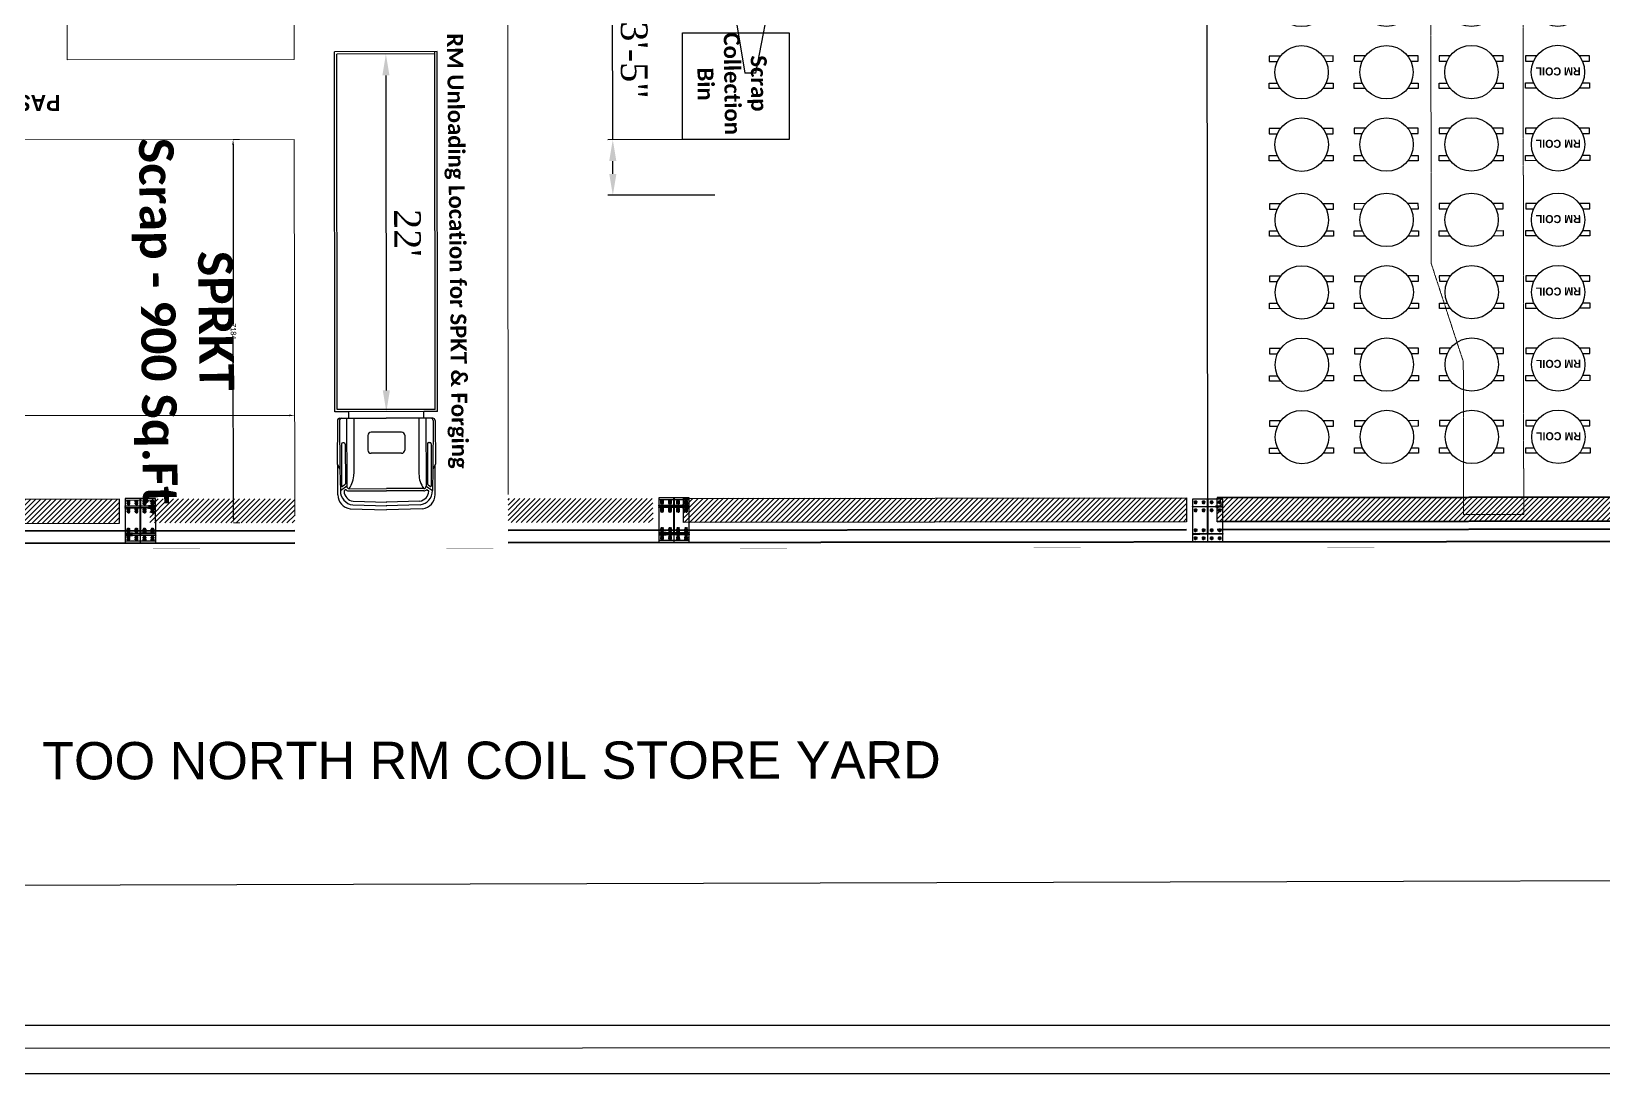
# Model space of a CAD drawing. Header units: feet. Extents: x -99009 to 3252343, y -11094690 to 9035152.
# Drawn here: x 2481008 to 2510470, y -2013009 to -1993479 of the extents above; entities that cross this region are included whole.
import ezdxf

# ---------------------------------------------------------------- set-up
doc = ezdxf.new("R2010")
doc.units = ezdxf.units.FT
doc.header["$PDSIZE"] = -1
doc.linetypes.add('HIDDEN', pattern=[0.375, 0.25, -0.125])
doc.layers.add('1', color=1, linetype='Continuous')
for name, color, linetype, lineweight in [('CRANE LINES PLAN', 254, 'Continuous', 0), ('DIMENSION', 1, 'Continuous', 0), ('ROAD', 134, 'Continuous', 0), ('WALL', 10, 'Continuous', 40)]:
    doc.layers.add(name, color=color, linetype=linetype, lineweight=lineweight)
doc.styles.add('ARIAL NARROW', font='ARIALN.TTF')
doc.styles.add('CALIBRI', font='calibri.ttf', dxfattribs={"width": 0.8})
doc.styles.add('MM', font='dutch.ttf')
doc.styles.get("Standard").update_dxf_attribs({"font": 'GOTHICB.TTF'})
doc.dimstyles.new('Copy(4) of STANDARD', dxfattribs={"dimscale": 0, "dimtxt": 100, "dimasz": 100, "dimexe": 1, "dimexo": 1, "dimgap": 5, "dimtad": 0, "dimdec": 0, "dimdsep": 46, "dimtxsty": 'CALIBRI', "dimcen": 2.5, "dimclrd": 3, "dimclre": 3, "dimadec": 0, "dimazin": 0, "dimtfac": 1, "dimtdec": 0, "dimtofl": 0, "dimtmove": 1, "dimatfit": 3, "dimfxl": 1, "dimtolj": 1, "dimtzin": 0, "dimlwe": 0, "dimarcsym": 1})
doc.dimstyles.new('MANI (feet)', dxfattribs={"dimtxt": 2.5, "dimasz": 2, "dimexe": 0.477, "dimexo": 0.477, "dimgap": 0.5222, "dimtad": 1, "dimdec": 0, "dimlfac": 0.03937, "dimzin": 4, "dimdsep": 46, "dimlunit": 3, "dimtxsty": 'MM', "dimcen": 0, "dimclrd": 1, "dimclre": 1, "dimclrt": 50, "dimadec": 5, "dimazin": 2, "dimtfac": 1, "dimtdec": 0, "dimtmove": 0, "dimatfit": 3, "dimfxl": 1, "dimtolj": 1, "dimtzin": 0, "dimlwd": -1, "dimlwe": -1, "dimarcsym": 0})

# ---------------------------------------------------------------- blocks, each defined once
blk = doc.blocks.new('m30ab')
at = {"color": 7}
for p, q in [((-111, 75), (-39, 75)), ((-100, 101), (-49, 50)), ((-49, 101), (-100, 50)), ((-75, 111), (-75, 39)), ((39, 75), (111, 75)), ((50, 101), (101, 50)), ((101, 101), (50, 50)), ((75, 111), (75, 39)), ((-111, -75), (-39, -75)), ((-100, -49), (-49, -100)), ((-49, -49), (-100, -100)), ((-75, -39), (-75, -111)), ((39, -75), (111, -75)), ((50, -49), (101, -100)), ((101, -49), (50, -100)), ((75, -39), (75, -111))]:
    blk.add_line(p, q, dxfattribs=at)
for centre in [(-75, 75), (75, 75), (-75, -75), (75, -75)]:
    blk.add_circle(centre, 18, dxfattribs=at)
blk = doc.blocks.new('FC1630K')
at = {"color": 1}
blk.add_lwpolyline([(1044071, 664472), (1044071, 665266), (1043501, 665266), (1043501, 664472)], close=True, dxfattribs=at)
at = {"color": 4}
for points in [[(1043789, 665131), (1043789, 665266), (1043783, 665266), (1043783, 665131)], [(1043636, 665119), (1043501, 665119), (1043501, 665131), (1043636, 665131)], [(1043936, 665119), (1044071, 665119), (1044071, 665131), (1043936, 665131)], [(1043636, 664619), (1043501, 664619), (1043501, 664607), (1043636, 664607)], [(1043789, 664607), (1043789, 664472), (1043783, 664472), (1043783, 664607)], [(1043936, 664619), (1044071, 664619), (1044071, 664607), (1043936, 664607)]]:
    blk.add_lwpolyline(points, close=True, dxfattribs=at)
at = {"color": 3}
blk.add_lwpolyline([(1043936, 664607), (1043636, 664607), (1043636, 664619), (1043783, 664619), (1043783, 665119), (1043636, 665119), (1043636, 665131), (1043936, 665131), (1043936, 665119), (1043789, 665119), (1043789, 664619), (1043936, 664619)], close=True, dxfattribs=at)
at = {"color": 1}
for p, rotation in [((1043636, 665131), 270), ((1043937, 664606), 90)]:
    blk.add_blockref('m30ab', p, dxfattribs=dict(at, rotation=rotation))
at = {"color": 1, "xscale": -1}
for p, rotation in [((1043937, 665131), 90), ((1043636, 664606), 270)]:
    blk.add_blockref('m30ab', p, dxfattribs=dict(at, rotation=rotation))
blk = doc.blocks.new('*D2495')
at = {"layer": 'Defpoints', "color": 0, "transparency": 33554684}
for p in [(2484787, -1995505), (2484907, -1995505), (2484915, -2002689)]:
    blk.add_point(p, dxfattribs=at)
at = {"layer": 'DIMENSION', "color": 3, "lineweight": 0, "transparency": 33554684}
for p, q in [((2484906, -1995505), (2484786, -1995505)), ((2484914, -2002689), (2484794, -2002689))]:
    blk.add_line(p, q, dxfattribs=at)
at = {"layer": 'DIMENSION', "color": 3, "lineweight": -2, "transparency": 33554684}
for p, q in [((2484787, -1995605), (2484791, -1998969)), ((2484795, -2002589), (2484791, -1999225))]:
    blk.add_line(p, q, dxfattribs=at)
at = {"layer": 'DIMENSION', "color": 3, "transparency": 33554684}
for points in [[(2484804, -1995605), (2484770, -1995605), (2484787, -1995505)], [(2484778, -2002589), (2484812, -2002589), (2484795, -2002689)]]:
    blk.add_solid(points, dxfattribs=at)
at = {"layer": 'DIMENSION', "color": 0, "transparency": 33554684, "insert": (2484791, -1999097), "char_height": 100, "attachment_point": 5, "rotation": 270.0651, "style": 'CALIBRI'}
blk.add_mtext('\\A1;7184', dxfattribs=at)
blk = doc.blocks.new('*D2496')
at = {"layer": 'Defpoints', "color": 0, "transparency": 33554684}
for p in [(2473169, -2000657), (2473169, -2000689), (2485939, -2000642)]:
    blk.add_point(p, dxfattribs=at)
at = {"layer": 'DIMENSION', "color": 3, "lineweight": 0, "transparency": 33554684}
for p, q in [((2473169, -2000658), (2473169, -2000690)), ((2485939, -2000643), (2485939, -2000675))]:
    blk.add_line(p, q, dxfattribs=at)
at = {"layer": 'DIMENSION', "color": 3, "lineweight": -2, "transparency": 33554684}
for p, q in [((2473269, -2000689), (2479397, -2000682)), ((2485839, -2000674), (2479711, -2000681))]:
    blk.add_line(p, q, dxfattribs=at)
at = {"layer": 'DIMENSION', "color": 3, "transparency": 33554684}
for points in [[(2473269, -2000672), (2473269, -2000705), (2473169, -2000689)], [(2485839, -2000691), (2485839, -2000658), (2485939, -2000674)]]:
    blk.add_solid(points, dxfattribs=at)
at = {"layer": 'DIMENSION', "color": 0, "transparency": 33554684, "insert": (2479554, -2000682), "char_height": 100, "attachment_point": 5, "rotation": 0.0651, "style": 'CALIBRI'}
blk.add_mtext('\\A1;12770', dxfattribs=at)
blk = doc.blocks.new('*D2605')
at = {"color": 1}
for p, q in [((2491903, -1995508), (2491900, -1992920)), ((2493812, -1995506), (2491807, -1995508)), ((2491903, -1996149), (2491903, -1995908)), ((2493814, -1996547), (2491808, -1996549))]:
    blk.add_line(p, q, dxfattribs=at)
for points in [[(2491970, -1995908), (2491836, -1995908), (2491903, -1995508)], [(2491837, -1996149), (2491970, -1996149), (2491904, -1996549)]]:
    blk.add_solid(points, dxfattribs=at)
at = {"layer": 'Defpoints', "color": 0}
for p in [(2491903, -1995508), (2493908, -1995505), (2493909, -1996547)]:
    blk.add_point(p, dxfattribs=at)
at = {"color": 50, "insert": (2492302, -1994014), "char_height": 500, "attachment_point": 5, "rotation": 270.0651, "style": 'MM'}
blk.add_mtext('\\A1;3\'-5"', dxfattribs=at)
blk = doc.blocks.new('*D2606')
at = {"color": 1}
for p, q in [((2487747, -1993902), (2487747, -1993902)), ((2487652, -1994302), (2487658, -2000205)), ((2487754, -2000605), (2487754, -2000605))]:
    blk.add_line(p, q, dxfattribs=at)
for points in [[(2487718, -1994302), (2487585, -1994302), (2487651, -1993902)], [(2487592, -2000205), (2487725, -2000205), (2487659, -2000605)]]:
    blk.add_solid(points, dxfattribs=at)
at = {"layer": 'Defpoints', "color": 0}
for p in [(2487651, -1993902), (2487659, -2000605), (2487659, -2000605)]:
    blk.add_point(p, dxfattribs=at)
at = {"color": 50, "insert": (2488056, -1997253), "char_height": 500, "attachment_point": 5, "rotation": 270.0651, "style": 'MM'}
blk.add_mtext("\\A1;22'", dxfattribs=at)
blk = doc.blocks.new('6 m truck')
for p, q in [((1672118, -1089506), (1665372, -1089506)), ((1665372, -1089506), (1665372, -1091429)), ((1672075, -1089550), (1665372, -1089549)), ((1665415, -1089549), (1665415, -1091386)), ((1672075, -1089550), (1672075, -1091386)), ((1672118, -1089506), (1672118, -1089764)), ((1672241, -1089764), (1672118, -1089764)), ((1672118, -1089764), (1672118, -1091171)), ((1672241, -1089596), (1672241, -1089764)), ((1672241, -1089725), (1673516, -1089725)), ((1672241, -1089764), (1672241, -1090468)), ((1672284, -1089552), (1673098, -1089549)), ((1672285, -1089590), (1673198, -1089596)), ((1672698, -1089672), (1672698, -1089655)), ((1672724, -1089629), (1673512, -1089629)), ((1672724, -1089699), (1673467, -1089699)), ((1673098, -1089549), (1673114, -1089556)), ((1673674, -1089556), (1673114, -1089556)), ((1673114, -1089556), (1673198, -1089596)), ((1673198, -1089596), (1673598, -1089604)), ((1673489, -1089687), (1673519, -1089642)), ((1673516, -1089725), (1673598, -1089604)), ((1673560, -1089768), (1673560, -1090468)), ((1673583, -1089703), (1673601, -1089678)), ((1673603, -1089768), (1673603, -1090468)), ((1672241, -1089858), (1673285, -1089858)), ((1673795, -1089844), (1673814, -1090475)), ((1673865, -1089838), (1673884, -1090473)), ((1673939, -1089791), (1673959, -1090468)), ((1672501, -1090181), (1672501, -1090755)), ((1672561, -1090121), (1672838, -1090121)), ((1672897, -1090181), (1672897, -1090755)), ((1672241, -1091171), (1672241, -1090468)), ((1673560, -1091167), (1673560, -1090468)), ((1673603, -1091167), (1673603, -1090468)), ((1673795, -1091092), (1673814, -1090461)), ((1673865, -1091097), (1673884, -1090462)), ((1673939, -1091145), (1673959, -1090468)), ((1672561, -1090814), (1672838, -1090814)), ((1672241, -1091171), (1672118, -1091171)), ((1672118, -1091171), (1672118, -1091430)), ((1672241, -1091077), (1673285, -1091077)), ((1672241, -1091340), (1672241, -1091171)), ((1672241, -1091211), (1673516, -1091211)), ((1672724, -1091237), (1673467, -1091237)), ((1673489, -1091248), (1673519, -1091293)), ((1673516, -1091211), (1673598, -1091331)), ((1673583, -1091232), (1673601, -1091257)), ((1672118, -1091430), (1665372, -1091429)), ((1672075, -1091386), (1665415, -1091386)), ((1672284, -1091383), (1673098, -1091387)), ((1672285, -1091346), (1673198, -1091339)), ((1672698, -1091263), (1672698, -1091281)), ((1672724, -1091307), (1673512, -1091307)), ((1673098, -1091387), (1673114, -1091379)), ((1673114, -1091379), (1673198, -1091339)), ((1673674, -1091379), (1673114, -1091379)), ((1673198, -1091339), (1673598, -1091331))]:
    blk.add_line(p, q)
for centre, radius, start, end in [((1672284, -1089596), 43.7, 90.221, 180), ((1672284, -1089634), 43.7, 89.6573, 180), ((1672724, -1089655), 26.2, 90, 180), ((1672724, -1089672), 26.2, 180, 270), ((1673284, -1089390), 468, 270.1692, 306.0617), ((1673467, -1089672), 26.2, 270, 325.8642), ((1673512, -1089637), 8.74, 325.8642, 90), ((1673516, -1089768), 43.7, 0, 90), ((1673591, -1089708), 8.74, 145.8642, 218.9833), ((1673516, -1089768), 87.4, 0, 38.9833), ((1673600, -1089871), 267, 7.1101, 90.471), ((1673608, -1089683), 8.74, 87.6503, 145.8642), ((1673600, -1089871), 197, 8.0464, 87.6503), ((1673674, -1089824), 267, 7.1101, 90), ((1672561, -1090181), 59.4, 90, 180), ((1672838, -1090181), 59.4, 0, 90), ((1672561, -1090755), 59.4, 180, 270), ((1672838, -1090755), 59.4, 270, 0), ((1672724, -1091263), 26.2, 90, 180), ((1673284, -1091545), 468, 53.9383, 89.8308), ((1673467, -1091263), 26.2, 34.1358, 90), ((1673516, -1091167), 43.7, 270, 0), ((1673591, -1091227), 8.74, 141.0167, 214.1358), ((1673516, -1091167), 87.4, 321.0167, 0), ((1673600, -1091064), 267, 269.529, 352.8899), ((1673608, -1091253), 8.74, 214.1358, 272.3497), ((1673600, -1091064), 197, 272.3497, 351.9536), ((1673674, -1091112), 267, 270, 352.8899), ((1672284, -1091302), 43.7, 180, 270.3427), ((1672284, -1091340), 43.7, 180, 269.779), ((1672724, -1091281), 26.2, 180, 270), ((1673512, -1091298), 8.74, 270, 34.1358)]:
    blk.add_arc(centre, radius, start, end)
blk = doc.blocks.new('coil')
at = {"transparency": 33554684}
for points in [[(1692157, -1430341), (1692020, -1430341), (1692020, -1430241), (1692217, -1430241)], [(1693010, -1430241), (1693220, -1430241), (1693220, -1430341), (1693070, -1430341)], [(1693778, -1430341), (1693640, -1430341), (1693640, -1430241), (1693837, -1430241)], [(1694630, -1430241), (1694840, -1430241), (1694840, -1430341), (1694690, -1430341)], [(1695369, -1430341), (1695232, -1430341), (1695232, -1430241), (1695429, -1430241)], [(1696222, -1430241), (1696432, -1430241), (1696432, -1430341), (1696282, -1430341)], [(1696961, -1430341), (1696824, -1430341), (1696824, -1430241), (1697021, -1430241)], [(1697814, -1430241), (1698024, -1430241), (1698024, -1430341), (1697873, -1430341)], [(1692157, -1430751), (1692020, -1430751), (1692020, -1430851), (1692217, -1430851)], [(1693010, -1430851), (1693220, -1430851), (1693220, -1430751), (1693070, -1430751)], [(1693778, -1430751), (1693640, -1430751), (1693640, -1430851), (1693837, -1430851)], [(1694630, -1430851), (1694840, -1430851), (1694840, -1430751), (1694690, -1430751)], [(1695369, -1430751), (1695232, -1430751), (1695232, -1430851), (1695429, -1430851)], [(1696222, -1430851), (1696432, -1430851), (1696432, -1430751), (1696282, -1430751)], [(1696961, -1430751), (1696824, -1430751), (1696824, -1430851), (1697021, -1430851)], [(1697814, -1430851), (1698024, -1430851), (1698024, -1430751), (1697873, -1430751)], [(1692157, -1431697), (1692020, -1431697), (1692020, -1431597), (1692217, -1431597)], [(1693010, -1431597), (1693220, -1431597), (1693220, -1431697), (1693070, -1431697)], [(1693778, -1431697), (1693640, -1431697), (1693640, -1431597), (1693837, -1431597)], [(1694630, -1431597), (1694840, -1431597), (1694840, -1431697), (1694690, -1431697)], [(1695369, -1431697), (1695232, -1431697), (1695232, -1431597), (1695429, -1431597)], [(1696222, -1431597), (1696432, -1431597), (1696432, -1431697), (1696282, -1431697)], [(1696961, -1431697), (1696824, -1431697), (1696824, -1431597), (1697021, -1431597)], [(1697814, -1431597), (1698024, -1431597), (1698024, -1431697), (1697873, -1431697)], [(1692157, -1432107), (1692020, -1432107), (1692020, -1432207), (1692217, -1432207)], [(1693010, -1432207), (1693220, -1432207), (1693220, -1432107), (1693070, -1432107)], [(1693778, -1432107), (1693640, -1432107), (1693640, -1432207), (1693837, -1432207)], [(1694630, -1432207), (1694840, -1432207), (1694840, -1432107), (1694690, -1432107)], [(1695369, -1432107), (1695232, -1432107), (1695232, -1432207), (1695429, -1432207)], [(1696222, -1432207), (1696432, -1432207), (1696432, -1432107), (1696282, -1432107)], [(1696961, -1432107), (1696824, -1432107), (1696824, -1432207), (1697021, -1432207)], [(1697814, -1432207), (1698024, -1432207), (1698024, -1432107), (1697873, -1432107)], [(1692157, -1433053), (1692020, -1433053), (1692020, -1432953), (1692217, -1432953)], [(1693010, -1432953), (1693220, -1432953), (1693220, -1433053), (1693070, -1433053)], [(1693778, -1433053), (1693640, -1433053), (1693640, -1432953), (1693837, -1432953)], [(1694630, -1432953), (1694840, -1432953), (1694840, -1433053), (1694690, -1433053)], [(1695369, -1433053), (1695232, -1433053), (1695232, -1432953), (1695429, -1432953)], [(1696222, -1432953), (1696432, -1432953), (1696432, -1433053), (1696282, -1433053)], [(1696961, -1433053), (1696824, -1433053), (1696824, -1432953), (1697021, -1432953)], [(1697814, -1432953), (1698024, -1432953), (1698024, -1433053), (1697873, -1433053)], [(1692157, -1433463), (1692020, -1433463), (1692020, -1433563), (1692217, -1433563)], [(1693010, -1433563), (1693220, -1433563), (1693220, -1433463), (1693070, -1433463)], [(1693778, -1433463), (1693640, -1433463), (1693640, -1433563), (1693837, -1433563)], [(1694630, -1433563), (1694840, -1433563), (1694840, -1433463), (1694690, -1433463)], [(1695369, -1433463), (1695232, -1433463), (1695232, -1433563), (1695429, -1433563)], [(1696222, -1433563), (1696432, -1433563), (1696432, -1433463), (1696282, -1433463)], [(1696961, -1433463), (1696824, -1433463), (1696824, -1433563), (1697021, -1433563)], [(1697814, -1433563), (1698024, -1433563), (1698024, -1433463), (1697873, -1433463)], [(1692157, -1434410), (1692020, -1434410), (1692020, -1434310), (1692217, -1434310)], [(1693010, -1434310), (1693220, -1434310), (1693220, -1434410), (1693070, -1434410)], [(1693778, -1434410), (1693640, -1434410), (1693640, -1434310), (1693837, -1434310)], [(1694630, -1434310), (1694840, -1434310), (1694840, -1434410), (1694690, -1434410)], [(1695369, -1434410), (1695232, -1434410), (1695232, -1434310), (1695429, -1434310)], [(1696222, -1434310), (1696432, -1434310), (1696432, -1434410), (1696282, -1434410)], [(1696961, -1434410), (1696824, -1434410), (1696824, -1434310), (1697021, -1434310)], [(1697814, -1434310), (1698024, -1434310), (1698024, -1434410), (1697873, -1434410)], [(1692157, -1434819), (1692020, -1434819), (1692020, -1434919), (1692217, -1434919)], [(1693010, -1434919), (1693220, -1434919), (1693220, -1434819), (1693070, -1434819)], [(1693778, -1434819), (1693640, -1434819), (1693640, -1434919), (1693837, -1434919)], [(1694630, -1434919), (1694840, -1434919), (1694840, -1434819), (1694690, -1434819)], [(1695369, -1434819), (1695232, -1434819), (1695232, -1434919), (1695429, -1434919)], [(1696222, -1434919), (1696432, -1434919), (1696432, -1434819), (1696282, -1434819)], [(1696961, -1434819), (1696824, -1434819), (1696824, -1434919), (1697021, -1434919)], [(1697814, -1434919), (1698024, -1434919), (1698024, -1434819), (1697873, -1434819)]]:
    blk.add_lwpolyline(points, dxfattribs=at)
for centre in [(1692613, -1430546), (1694234, -1430546), (1695826, -1430546), (1697417, -1430546), (1692613, -1431902), (1694234, -1431902), (1695826, -1431902), (1697417, -1431902), (1692613, -1433258), (1694234, -1433258), (1695826, -1433258), (1697417, -1433258), (1692613, -1434614), (1694234, -1434614), (1695826, -1434614), (1697417, -1434614)]:
    blk.add_circle(centre, 500, dxfattribs=at)
at = {"transparency": 33554684, "char_height": 150, "width": 1367.65, "attachment_point": 7}
for insert in [(1692186, -1430634), (1692186, -1431990), (1692186, -1433346), (1692186, -1434703)]:
    blk.add_mtext('{RM COIL}', dxfattribs=dict(at, insert=insert))

msp = doc.modelspace()

# ---------------------------------------------------------------- hatches: boundary and pattern name
at = {"true_color": 0xadddf7, "transparency": 33554684}
h = msp.add_hatch(dxfattribs=at)
h.set_pattern_fill('ANSI31', color=141, scale=540, angle=180.065051714)
h.set_pattern_definition([(225.0650517, (3826974.75, -2022980.31), (47.7838677, -47.6754863), [])])
h.paths.add_polyline_path([(2472656.13877, -2002252.7376), (2469446.36239, -2002256.38188), (2469446.8733, -2002706.38159), (2472656.64968, -2002702.73731)])
h.paths.add_polyline_path([(2482656.13232, -2002241.38394), (2473226.1384, -2002252.09044), (2473226.64931, -2002702.09015), (2482656.64324, -2002691.38365)])
h.paths.add_polyline_path([(2485941.1302, -2002237.65426), (2483226.13195, -2002240.73678), (2483226.64287, -2002690.73649), (2485941.64112, -2002687.65397)])
h.paths.add_polyline_path([(2489941.12763, -2002233.11279), (2492656.12588, -2002230.03027), (2492656.63679, -2002680.02998), (2489941.63854, -2002683.1125)])
h.paths.add_polyline_path([(2502656.63034, -2002668.67632), (2493226.63642, -2002679.38283), (2493226.12551, -2002229.38312), (2502656.11943, -2002218.67661)])
h.paths.add_polyline_path([(2503226.11906, -2002218.02945), (2512656.11298, -2002207.32295), (2512656.6239, -2002657.32266), (2503226.62998, -2002668.02916)])
h.paths.add_polyline_path([(2465446.36497, -2002260.92334), (2463237.31816, -2002263.43142), (2463237.82908, -2002713.43113), (2465446.87588, -2002710.92305)])
h.paths.add_polyline_path([(2462656.14521, -2002264.09126), (2453226.15129, -2002274.79777), (2453226.6622, -2002724.79748), (2462656.65613, -2002714.09097)])
h.paths.add_polyline_path([(2452656.66257, -2002725.44464), (2443226.66865, -2002736.15114), (2443226.15773, -2002286.15143), (2452656.15166, -2002275.44493)])
h.paths.add_polyline_path([(2442656.1581, -2002286.79859), (2437227.39116, -2002292.61165), (2437227.90208, -2002742.61136), (2442656.66902, -2002736.7983)])
h.paths.add_polyline_path([(2432656.16455, -2002298.15226), (2423226.17062, -2002308.85876), (2423226.68154, -2002758.85847), (2432656.67546, -2002748.15197)])

# ---------------------------------------------------------------- linework, layer by layer
msp.add_line((2503053.27117, -2002243.38247), (2503034.38626, -1988252.3949))
at = {"color": 3}
for p, q in [((2494195.81084, -1993164.42039, 0), (2494379.14743, -1994258.46459)), ((2494786.61067, -1993163.74958, 0), (2494575.29549, -1994258.24189)), ((2494575.29549, -1994258.24189), (2494379.14743, -1994258.46459))]:
    msp.add_line(p, q, dxfattribs=at)
for points in [[(2398724.85619, -1877329.52607), (2583635.05305, -1877296.08291), (2583788.57818, -2012516.78183), (2398878.38132, -2012550.225)], [(2399418.96967, -1877847.67055), (2530627.71938, -1877471.10847), (2530777.44027, -2009341.13689), (2399568.69056, -2009717.69897)]]:
    msp.add_lwpolyline(points, close=True)
at = {"color": 1, "true_color": 0xeb0000, "const_width": 1}
msp.add_lwpolyline([(2513338.29732, -2003141.3442), (2402561.36872, -2003267.11668), (2402544.45176, -1988367.12628)], dxfattribs=at)
at = {"color": 3}
msp.add_lwpolyline([(2493206.29283, -1993506.28662), (2495206.29154, -1993504.01589), (2495208.56228, -1995504.0146), (2493208.56357, -1995506.28533)], close=True, dxfattribs=at)
at = {"transparency": 33554684}
for points in [[(2503226.11906, -2002218.02945), (2512656.11298, -2002207.32295), (2512656.6239, -2002657.32266), (2503226.62998, -2002668.02916)], [(2482656.13232, -2002241.38394), (2473226.1384, -2002252.09044), (2473226.64931, -2002702.09015), (2482656.64324, -2002691.38365)], [(2502656.63034, -2002668.67632), (2493226.63642, -2002679.38283), (2493226.12551, -2002229.38312), (2502656.11943, -2002218.67661)]]:
    msp.add_lwpolyline(points, close=True, dxfattribs=at)
at = {"layer": '1'}
for points in [[(2584697.64013, -2013008.80189), (2584697.64013, -1876419.99009), (2397815.3202, -1876419.99009), (2397815.3202, -2013008.80189)], [(2583788.10415, -2012099.2659), (2583788.10415, -1877329.52607), (2398724.85619, -1877329.52607), (2398724.85619, -2012099.2659)]]:
    msp.add_lwpolyline(points, close=True, dxfattribs=at)
msp.add_arc((2520410.24778, -1978395.99612), 100000, 84.1346387202, 194.3871675539, dxfattribs=at)
at = {"layer": 'CRANE LINES PLAN', "linetype": 'HIDDEN', "ltscale": 2, "transparency": 33554684}
msp.add_lwpolyline([(2507231.83871, -1991137.47031), (2507830.59208, -1989639.27387), (2507828.88709, -1988142.86399), (2508957.43465, -1988141.58268), (2508973.77624, -2002529.50396), (2507845.22868, -2002530.78527), (2507841.9773, -1999667.06474), (2507239.43124, -1997824.76041), (2507231.83871, -1991137.47031)], dxfattribs=at)
at = {"layer": 'ROAD', "transparency": 33554684}
for p, q in [((2481673.26531, -1990872.57746), (2481676.82551, -1994008.3041)), ((2481676.82551, -1994008.3041), (2485931.78139, -1994003.47316)), ((2485933.48443, -1995503.47219), (2473163.49267, -1995517.97082))]:
    msp.add_line(p, q, dxfattribs=at)
for points in [[(2485931.78139, -1994003.47316), (2485926.97773, -1989772.54241)], [(2489941.03793, -2002154.11284), (2489926.97515, -1989768.00095)], [(2485941.49125, -2002555.65405), (2485933.48443, -1995503.47219)]]:
    msp.add_lwpolyline(points, dxfattribs=at)
at = {"layer": 'WALL', "transparency": 33554684}
for points in [[(2512656.11298, -2002207.32295), (2503226.11906, -2002218.02945)], [(2512656.6239, -2002657.32266), (2503226.62998, -2002668.02916)], [(2485941.81142, -2002837.65387), (2469447.04361, -2002856.38149)], [(2485942.07256, -2003067.65372), (2469447.30474, -2003086.38134)], [(2502656.80065, -2002818.67622), (2489941.80884, -2002833.11241)], [(2513388.19878, -2003036.4923), (2489942.06998, -2003063.11226)], [(2512656.7942, -2002807.32256), (2503226.80028, -2002818.02907)]]:
    msp.add_lwpolyline(points, dxfattribs=at)

# ---------------------------------------------------------------- block references
for name, p, rotation in [('coil', (4203852.60728, -3424218.26104), 180.065051714076), ('coil', (4203858.82909, -3429698.2575), 180.065051714076), ('FC1630K', (3526081.45783, -1336574.53307), 180.0650517140735), ('FC1630K', (3526081.4771, -1336609.53306), 180.0650517140735), ('FC1630K', (3536081.45138, -1336563.1794), 180.0650517140735), ('FC1630K', (3536081.47065, -1336598.1794), 180.0650517140735), ('FC1630K', (3546081.4642, -1336586.82574), 180.0650517140735)]:
    msp.add_blockref(name, p, dxfattribs=dict(rotation=rotation))
at = {"color": 3, "rotation": 270.0650517140735}
msp.add_blockref('6 m truck', (3576227.26147, -327249.6557), dxfattribs=at)

# ---------------------------------------------------------------- texts
at = {"transparency": 33554684, "attachment_point": 2, "rotation": 270.678799684, "style": 'ARIAL NARROW'}
for s, insert, char_height, width in [('{\\fCalibri|b1|i0|c0|p34;RM Unloading Location for SPKT & Forging}', (2489143.244, -1997590.07496), 300, 10968.9636016), ('{\\fCalibri|b1|i0|c0|p34;Scrap Collection Bin}', (2494792.73626, -1994450.87125), 300, 1814.0600407), ('{\\fCalibri|b1|i0|c0|p34;SPRKT \\PScrap - 900 Sq.Ft}', (2484795.13657, -1998895.82065), 650, 7199.1712929)]:
    msp.add_mtext(s, dxfattribs=dict(at, insert=insert, char_height=char_height, width=width))
at = {"transparency": 33554684, "insert": (2481550.1833, -1994662.95013), "char_height": 300, "attachment_point": 7, "rotation": 180.065051714}
msp.add_mtext_dynamic_manual_height_columns('PASSAGE', width=4624.1165638, gutter_width=1, heights=[0], dxfattribs=at)
at = {"color": 235, "insert": (2464825.07853, -2007170.73309), "char_height": 700, "width": 90095.908622, "attachment_point": 5, "rotation": 0.065051714}
msp.add_mtext('{\\fArial|b0|i0|c0|p34;{\\C7;BAY-5A RP KIT PACKING DIV\\\\ BAY-5B SPROCKET DIV\\\\BAY-5 LEAN TOO HOT FORGNING DIV\\\\BAY -5 LEAN TOO NORTH RM COIL STORE YARD}}', dxfattribs=at)

# ---------------------------------------------------------------- dimensions: what is measured, and where the dimension line sits
at = {"color": 3}
for base, p1, p2, picture, middle in [((2491902.7076, -1995507.76796), (2493908.94054, -1996546.89855), (2493907.75816, -1995505.49149), '*D2605', (2492302.3265, -1994013.66197)), ((2487658.83454, -2000604.95276), (2487651.22422, -1993901.99135), (2487658.74565, -2000604.95286), '*D2606', (2488056.34412, -1997253.01641))]:
    dim = msp.add_linear_dim(base=base, p1=p1, p2=p2, angle=270.065051714, dimstyle='MANI (feet)', override={"dimscale": 200, "dimarcsym": 1}, dxfattribs=at)
    dim.commit()
    dim.dimension.update_dxf_attribs({"geometry": picture, "text_midpoint": middle})
at = {"layer": 'DIMENSION', "transparency": 33554684}
for base, p1, p2, angle, picture, middle in [((2484787.04175, -1995504.77383), (2484914.99207, -2002688.81959), (2484906.83539, -1995504.63782), 270.065051714, '*D2495', (2484791.12009, -1999096.86471)), ((2473169.36349, -2000688.82792), (2485939.31856, -2000642.01044), (2473169.32679, -2000656.50907), 180.065051714, '*D2496', (2479554.35937, -2000681.57861))]:
    dim = msp.add_linear_dim(base=base, p1=p1, p2=p2, angle=angle, dimstyle='Copy(4) of STANDARD', override={"dimscale": 1}, dxfattribs=at)
    dim.commit()
    dim.dimension.update_dxf_attribs({"geometry": picture, "text_midpoint": middle})

doc.saveas('drawing.dxf')
